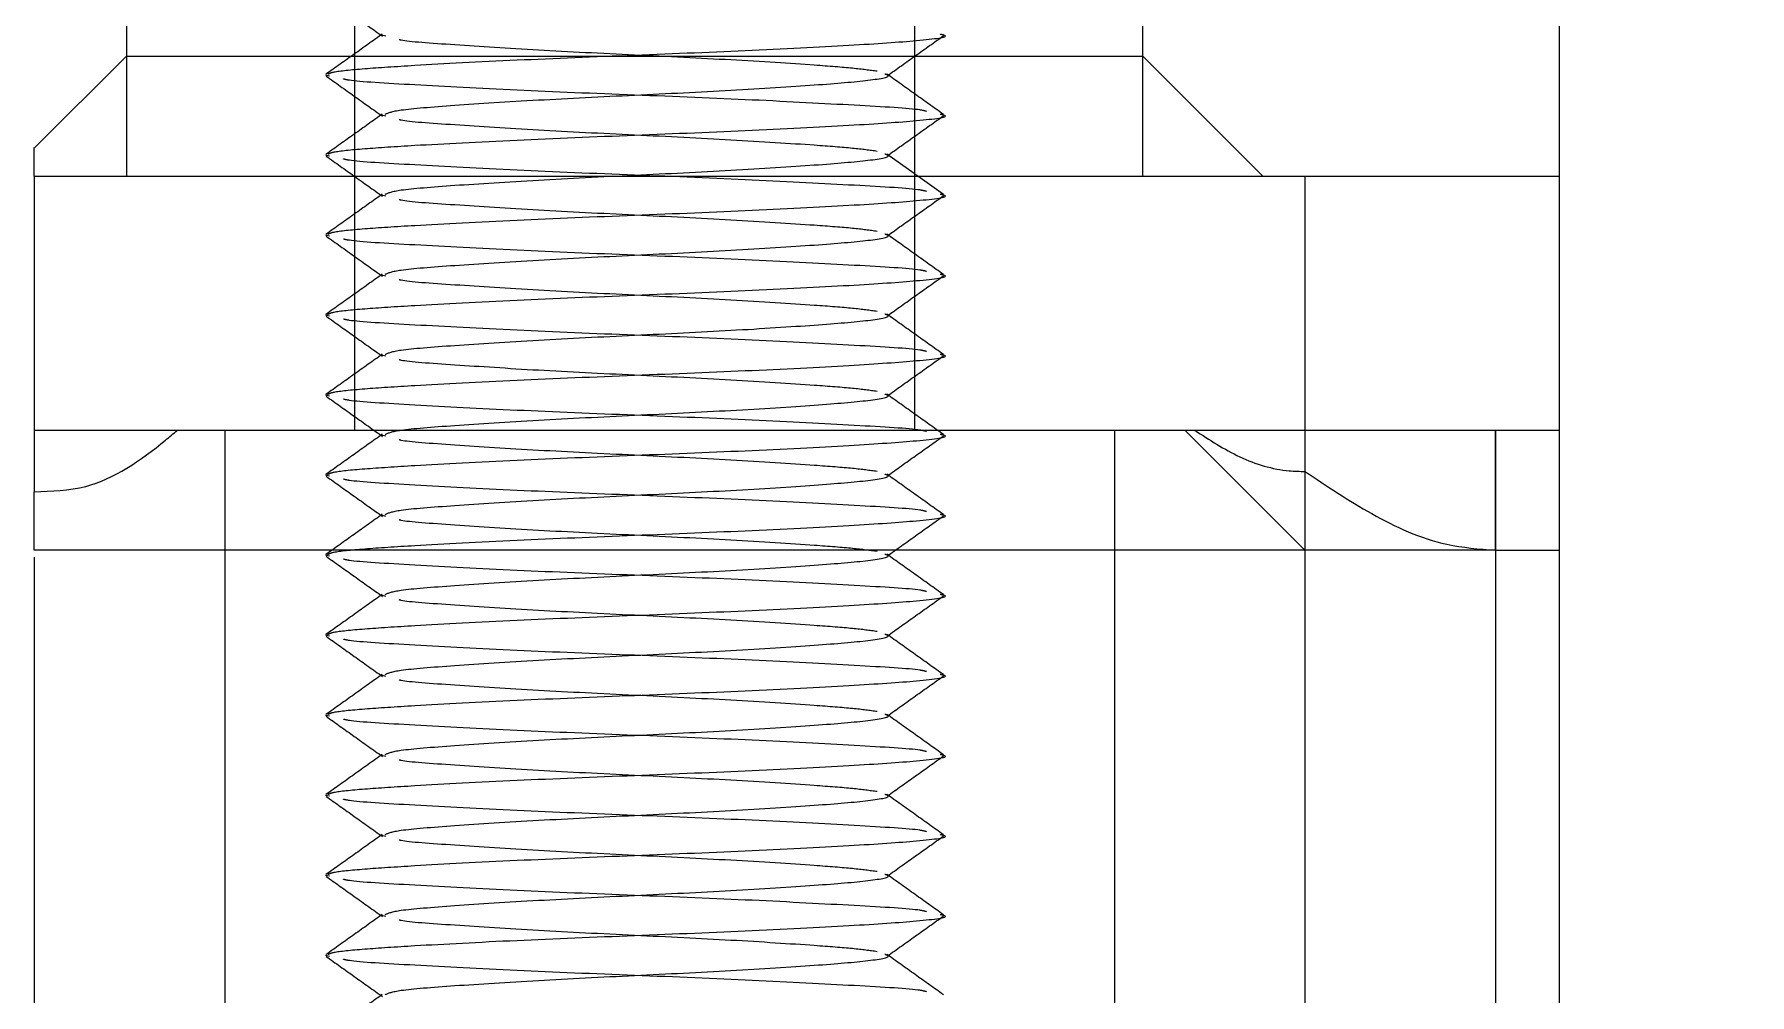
# Model space of a CAD drawing. Header units: metres. Extents: x 0 to 63075, y 0 to 44550.
# Drawn here: x 14277.16 to 14320.02, y 24796.86 to 24820.86 of the extents above; entities that cross this region are included whole.
import ezdxf

# ---------------------------------------------------------------- set-up
doc = ezdxf.new("R2010")
doc.units = ezdxf.units.M
doc.header["$LTSCALE"] = 75
doc.linetypes.add('HIDDEN2', pattern=[4.7625, 3.175, -1.5875])
for name, color, linetype in [('SDM', 7, 'Continuous'), ('SL4', 4, 'Continuous'), ('ST1', 7, 'HIDDEN2')]:
    doc.layers.add(name, color=color, linetype=linetype)

# ---------------------------------------------------------------- blocks, each defined once
blk = doc.blocks.new('A$Ca53c419a')
at = {"layer": 'SL4'}
for p, q in [((378.019, 533.865), (91.194, 533.865)), ((378.194, 529.108), (378.194, 533.865)), ((381.194, 533.865), (379.657, 533.865)), ((381.194, 533.865), (381.194, 530.29)), ((387.544, 533.865), (381.194, 533.865)), ((381.194, 533.865), (381.194, 502.115)), ((387.544, 533.865), (387.544, 502.115)), ((390.544, 531.565), (388.244, 533.865)), ((411.544, 531.565), (390.544, 531.565)), ((390.544, 531.565), (390.544, 506.165)), ((378.194, 529.108), (86.437, 529.108)), ((378.194, 506.877), (378.194, 529.108)), ((381.194, 529.108), (378.194, 529.108)), ((378.194, 506.877), (357.991, 506.877)), ((378.194, 502.115), (378.194, 506.877)), ((381.194, 506.877), (378.194, 506.877)), ((387.544, 503.165), (390.544, 506.165)), ((390.544, 506.165), (411.544, 506.165)), ((378.194, 502.115), (381.194, 505.115)), ((381.194, 504.869), (381.194, 502.115)), ((378.194, 502.115), (86.437, 502.115)), ((378.194, 497.358), (378.194, 502.115)), ((381.194, 502.115), (380.165, 502.115)), ((381.194, 502.115), (381.194, 497.358)), ((387.544, 502.115), (381.194, 502.115)), ((381.194, 502.115), (381.194, 495.765)), ((387.544, 502.115), (387.544, 495.765)), ((381.194, 497.358), (91.194, 497.358)), ((378.194, 497.358), (381.194, 497.358)), ((381.194, 497.358), (381.194, 495.765)), ((1004.763, 495.765), (54.76, 495.765))]:
    blk.add_line(p, q, dxfattribs=at)
for points, knots in [([(378.194, 533.865), (378.26, 533.865), (378.425, 533.865), (379.196, 533.865), (379.657, 533.865)], [0, 0, 0, 0, 0.40124, 1, 1, 1, 1]), ([(379.657, 533.865), (379.669, 533.433), (379.701, 532.279), (380.509, 531.105), (381.111, 530.389), (381.194, 530.29)], [0, 0, 0, 0, 0.340267, 0.908995, 1, 1, 1, 1]), ([(387.544, 533.865), (387.729, 533.865), (388.101, 533.865), (388.302, 533.865), (388.242, 533.865), (388.241, 533.865)], [0, 0, 0, 0, 0.4905946, 0.9908351, 1, 1, 1, 1]), ([(387.544, 511.791), (387.56, 511.813), (387.581, 511.842), (387.602, 511.872), (387.608, 511.881)], [0, 0, 0, 0, 0.728224, 1, 1, 1, 1]), ([(381.194, 504.869), (380.953, 504.499), (380.464, 503.747), (380.179, 502.797), (380.167, 502.246), (380.165, 502.115)], [0, 0, 0, 0, 0.424288, 0.863023, 1, 1, 1, 1]), ([(380.165, 502.115), (379.799, 501.57), (379.058, 500.466), (378.315, 498.851), (378.227, 497.767), (378.194, 497.358)], [0, 0, 0, 0, 0.37786, 0.765345, 1, 1, 1, 1])]:
    blk.add_open_spline(points, degree=3, knots=knots, dxfattribs=at)
at = {"layer": 'ST1'}
for p, q in [((390.544, 531.565), (387.544, 531.565)), ((390.544, 531.565), (387.544, 531.565)), ((381.194, 529.108), (86.437, 529.108)), ((381.194, 529.108), (378.194, 529.108)), ((368.046, 526.485), (368.069, 526.592)), ((370.046, 526.485), (370.069, 526.592)), ((372.046, 526.485), (372.069, 526.592)), ((374.046, 526.485), (374.069, 526.592)), ((376.046, 526.485), (376.069, 526.592)), ((378.046, 526.485), (378.069, 526.592)), ((380.046, 526.485), (380.069, 526.592)), ((382.046, 526.485), (382.069, 526.592)), ((384.046, 526.485), (384.069, 526.592)), ((386.046, 526.485), (386.069, 526.592)), ((388.046, 526.485), (388.069, 526.592)), ((390.046, 526.485), (390.069, 526.592)), ((387.544, 525.865), (381.194, 525.865)), ((412.544, 525.865), (387.544, 525.865)), ((369.042, 525.085), (369.069, 525.186)), ((371.042, 525.085), (371.069, 525.186)), ((373.042, 525.085), (373.069, 525.186)), ((375.042, 525.085), (375.069, 525.186)), ((377.042, 525.085), (377.069, 525.186)), ((379.042, 525.085), (379.069, 525.186)), ((381.042, 525.085), (381.069, 525.186)), ((383.042, 525.085), (383.069, 525.186)), ((385.042, 525.085), (385.069, 525.186)), ((387.042, 525.085), (387.069, 525.186)), ((389.042, 525.085), (389.069, 525.186)), ((391.042, 525.085), (391.069, 525.186)), ((387.608, 511.881), (388.093, 512.561)), ((381.194, 511.865), (387.544, 511.865)), ((387.088, 511.151), (387.544, 511.791)), ((387.544, 511.865), (412.544, 511.865)), ((381.194, 506.877), (81.194, 506.877)), ((381.194, 506.877), (378.194, 506.877)), ((387.544, 506.165), (390.544, 506.165)), ((387.544, 506.165), (390.544, 506.165)), ((380.165, 502.115), (378.194, 502.115)), ((378.194, 497.358), (91.194, 497.358)), ((378.194, 497.358), (378.194, 495.765)), ((1004.763, 491.003), (4.763, 491.003))]:
    blk.add_line(p, q, dxfattribs=at)
for points, knots in [([(367.093, 525.169), (366.926, 525.404), (366.591, 525.873), (366.257, 526.342), (366.09, 526.577)], [0, 0, 0, 0, 0.499958, 1, 1, 1, 1]), ([(368.045, 526.574), (367.878, 526.339), (367.543, 525.869), (367.208, 525.399), (367.041, 525.164)], [0, 0, 0, 0, 0.500089, 1, 1, 1, 1]), ([(369.093, 525.169), (368.926, 525.404), (368.591, 525.873), (368.257, 526.342), (368.09, 526.577)], [0, 0, 0, 0, 0.499958, 1, 1, 1, 1]), ([(368.09, 526.534), (368.109, 526.499), (368.159, 526.411), (368.231, 525.682), (368.325, 524.228), (368.448, 521.902), (368.569, 518.864), (368.689, 515.832), (368.825, 513.243), (368.938, 511.611), (369.032, 510.937), (369.082, 511.195), (369.088, 511.229)], [0, 0, 0, 0, 0.0555734, 0.1425526, 0.2290743, 0.3564777, 0.4806278, 0.604778, 0.7321813, 0.8545546, 0.980855, 1, 1, 1, 1]), ([(370.045, 526.574), (369.878, 526.339), (369.543, 525.869), (369.208, 525.399), (369.041, 525.164)], [0, 0, 0, 0, 0.500089, 1, 1, 1, 1]), ([(371.093, 525.169), (370.926, 525.404), (370.591, 525.873), (370.257, 526.342), (370.09, 526.577)], [0, 0, 0, 0, 0.499958, 1, 1, 1, 1]), ([(370.09, 526.534), (370.109, 526.499), (370.159, 526.411), (370.231, 525.682), (370.325, 524.228), (370.448, 521.902), (370.569, 518.864), (370.689, 515.832), (370.825, 513.243), (370.938, 511.611), (371.032, 510.937), (371.082, 511.195), (371.088, 511.229)], [0, 0, 0, 0, 0.055573, 0.142553, 0.229074, 0.356478, 0.480628, 0.604778, 0.732181, 0.854555, 0.980855, 1, 1, 1, 1]), ([(372.045, 526.574), (371.878, 526.339), (371.543, 525.869), (371.208, 525.399), (371.041, 525.164)], [0, 0, 0, 0, 0.500089, 1, 1, 1, 1]), ([(373.093, 525.169), (372.926, 525.404), (372.591, 525.873), (372.257, 526.342), (372.09, 526.577)], [0, 0, 0, 0, 0.499958, 1, 1, 1, 1]), ([(372.09, 526.534), (372.109, 526.499), (372.159, 526.411), (372.231, 525.682), (372.325, 524.228), (372.448, 521.902), (372.569, 518.864), (372.689, 515.832), (372.825, 513.243), (372.938, 511.611), (373.032, 510.937), (373.082, 511.195), (373.088, 511.229)], [0, 0, 0, 0, 0.055573, 0.142553, 0.229074, 0.356478, 0.480628, 0.604778, 0.732181, 0.854555, 0.980855, 1, 1, 1, 1]), ([(374.045, 526.574), (373.878, 526.339), (373.543, 525.869), (373.208, 525.399), (373.041, 525.164)], [0, 0, 0, 0, 0.500089, 1, 1, 1, 1]), ([(375.093, 525.169), (374.926, 525.404), (374.591, 525.873), (374.257, 526.342), (374.09, 526.577)], [0, 0, 0, 0, 0.499958, 1, 1, 1, 1]), ([(374.09, 526.534), (374.109, 526.499), (374.159, 526.411), (374.231, 525.682), (374.325, 524.228), (374.448, 521.902), (374.569, 518.864), (374.689, 515.832), (374.825, 513.243), (374.938, 511.611), (375.032, 510.937), (375.082, 511.195), (375.088, 511.229)], [0, 0, 0, 0, 0.055573, 0.142553, 0.229074, 0.356478, 0.480628, 0.604778, 0.732181, 0.854555, 0.980855, 1, 1, 1, 1]), ([(376.045, 526.574), (375.878, 526.339), (375.543, 525.869), (375.208, 525.399), (375.041, 525.164)], [0, 0, 0, 0, 0.5000892, 1, 1, 1, 1]), ([(377.093, 525.169), (376.926, 525.404), (376.591, 525.873), (376.257, 526.342), (376.09, 526.577)], [0, 0, 0, 0, 0.499958, 1, 1, 1, 1]), ([(376.09, 526.534), (376.109, 526.499), (376.159, 526.411), (376.231, 525.682), (376.325, 524.228), (376.448, 521.902), (376.569, 518.864), (376.689, 515.832), (376.825, 513.243), (376.938, 511.611), (377.032, 510.937), (377.082, 511.195), (377.088, 511.229)], [0, 0, 0, 0, 0.055573, 0.142553, 0.229074, 0.356478, 0.480628, 0.604778, 0.732181, 0.854555, 0.980855, 1, 1, 1, 1]), ([(378.045, 526.574), (377.878, 526.339), (377.543, 525.869), (377.208, 525.399), (377.041, 525.164)], [0, 0, 0, 0, 0.5000892, 1, 1, 1, 1]), ([(379.093, 525.169), (378.926, 525.404), (378.591, 525.873), (378.257, 526.342), (378.09, 526.577)], [0, 0, 0, 0, 0.499958, 1, 1, 1, 1]), ([(378.09, 526.534), (378.109, 526.499), (378.159, 526.411), (378.231, 525.682), (378.325, 524.228), (378.448, 521.902), (378.569, 518.864), (378.689, 515.832), (378.825, 513.243), (378.938, 511.611), (379.032, 510.937), (379.082, 511.195), (379.088, 511.229)], [0, 0, 0, 0, 0.0555734, 0.1425526, 0.2290743, 0.3564777, 0.4806278, 0.604778, 0.7321813, 0.8545546, 0.980855, 1, 1, 1, 1]), ([(380.045, 526.574), (379.878, 526.339), (379.543, 525.869), (379.208, 525.399), (379.041, 525.164)], [0, 0, 0, 0, 0.500089, 1, 1, 1, 1]), ([(381.093, 525.169), (380.926, 525.404), (380.591, 525.873), (380.257, 526.342), (380.09, 526.577)], [0, 0, 0, 0, 0.499958, 1, 1, 1, 1]), ([(380.09, 526.534), (380.109, 526.499), (380.159, 526.411), (380.231, 525.682), (380.325, 524.228), (380.448, 521.902), (380.569, 518.864), (380.689, 515.832), (380.825, 513.243), (380.938, 511.611), (381.032, 510.937), (381.082, 511.195), (381.088, 511.229)], [0, 0, 0, 0, 0.055573, 0.142553, 0.229074, 0.356478, 0.480628, 0.604778, 0.732181, 0.854555, 0.980855, 1, 1, 1, 1]), ([(382.045, 526.574), (381.878, 526.339), (381.543, 525.869), (381.208, 525.399), (381.041, 525.164)], [0, 0, 0, 0, 0.500089, 1, 1, 1, 1]), ([(383.093, 525.169), (382.926, 525.404), (382.591, 525.873), (382.257, 526.342), (382.09, 526.577)], [0, 0, 0, 0, 0.499958, 1, 1, 1, 1]), ([(382.09, 526.534), (382.109, 526.499), (382.159, 526.411), (382.231, 525.682), (382.325, 524.228), (382.448, 521.902), (382.569, 518.864), (382.689, 515.832), (382.825, 513.243), (382.938, 511.611), (383.032, 510.937), (383.082, 511.195), (383.088, 511.229)], [0, 0, 0, 0, 0.055573, 0.142553, 0.229074, 0.356478, 0.480628, 0.604778, 0.732181, 0.854555, 0.980855, 1, 1, 1, 1]), ([(384.045, 526.574), (383.878, 526.339), (383.543, 525.869), (383.208, 525.399), (383.041, 525.164)], [0, 0, 0, 0, 0.5000892, 1, 1, 1, 1]), ([(385.093, 525.169), (384.926, 525.404), (384.591, 525.873), (384.257, 526.342), (384.09, 526.577)], [0, 0, 0, 0, 0.499958, 1, 1, 1, 1]), ([(384.09, 526.534), (384.109, 526.499), (384.159, 526.411), (384.231, 525.682), (384.325, 524.228), (384.448, 521.902), (384.569, 518.864), (384.689, 515.832), (384.825, 513.243), (384.938, 511.611), (385.032, 510.937), (385.082, 511.195), (385.088, 511.229)], [0, 0, 0, 0, 0.055573, 0.142553, 0.229074, 0.356478, 0.480628, 0.604778, 0.732181, 0.854555, 0.980855, 1, 1, 1, 1]), ([(386.045, 526.574), (385.878, 526.339), (385.543, 525.869), (385.208, 525.399), (385.041, 525.164)], [0, 0, 0, 0, 0.5000892, 1, 1, 1, 1]), ([(387.093, 525.169), (386.926, 525.404), (386.591, 525.873), (386.257, 526.342), (386.09, 526.577)], [0, 0, 0, 0, 0.499958, 1, 1, 1, 1]), ([(386.09, 526.534), (386.109, 526.499), (386.159, 526.411), (386.231, 525.682), (386.325, 524.228), (386.448, 521.902), (386.569, 518.864), (386.689, 515.832), (386.825, 513.243), (386.938, 511.611), (387.032, 510.937), (387.082, 511.195), (387.088, 511.229)], [0, 0, 0, 0, 0.0555734, 0.1425526, 0.2290743, 0.3564777, 0.4806278, 0.604778, 0.7321813, 0.8545546, 0.980855, 1, 1, 1, 1]), ([(388.045, 526.574), (387.878, 526.339), (387.543, 525.869), (387.208, 525.399), (387.041, 525.164)], [0, 0, 0, 0, 0.500089, 1, 1, 1, 1]), ([(389.093, 525.169), (388.926, 525.404), (388.591, 525.873), (388.257, 526.342), (388.09, 526.577)], [0, 0, 0, 0, 0.499958, 1, 1, 1, 1]), ([(388.09, 526.534), (388.109, 526.499), (388.159, 526.411), (388.231, 525.682), (388.325, 524.228), (388.448, 521.902), (388.569, 518.864), (388.689, 515.832), (388.825, 513.243), (388.938, 511.611), (389.032, 510.937), (389.082, 511.195), (389.088, 511.229)], [0, 0, 0, 0, 0.0555734, 0.1425526, 0.2290743, 0.3564777, 0.4806278, 0.604778, 0.7321813, 0.8545546, 0.980855, 1, 1, 1, 1]), ([(390.045, 526.574), (389.878, 526.339), (389.543, 525.869), (389.208, 525.399), (389.041, 525.164)], [0, 0, 0, 0, 0.500089, 1, 1, 1, 1]), ([(391.093, 525.169), (390.926, 525.404), (390.591, 525.873), (390.257, 526.342), (390.09, 526.577)], [0, 0, 0, 0, 0.499958, 1, 1, 1, 1]), ([(390.09, 526.534), (390.109, 526.499), (390.159, 526.411), (390.231, 525.682), (390.325, 524.228), (390.448, 521.902), (390.569, 518.864), (390.689, 515.832), (390.825, 513.243), (390.938, 511.611), (391.032, 510.937), (391.082, 511.195), (391.088, 511.229)], [0, 0, 0, 0, 0.055573, 0.142553, 0.229074, 0.356478, 0.480628, 0.604778, 0.732181, 0.854555, 0.980855, 1, 1, 1, 1]), ([(392.045, 526.574), (391.878, 526.339), (391.543, 525.869), (391.208, 525.399), (391.041, 525.164)], [0, 0, 0, 0, 0.500089, 1, 1, 1, 1]), ([(367.162, 511.571), (367.174, 511.616), (367.228, 511.819), (367.311, 513.318), (367.448, 515.813), (367.569, 518.865), (367.689, 521.918), (367.826, 524.409), (367.908, 525.9), (367.961, 526.102), (367.972, 526.143)], [0, 0, 0, 0, 0.043096, 0.193298, 0.349673, 0.502056, 0.654439, 0.810815, 0.961016, 1, 1, 1, 1]), ([(369.162, 511.571), (369.174, 511.616), (369.228, 511.819), (369.311, 513.318), (369.448, 515.813), (369.569, 518.865), (369.689, 521.918), (369.826, 524.409), (369.908, 525.9), (369.961, 526.102), (369.972, 526.143)], [0, 0, 0, 0, 0.043096, 0.193298, 0.349673, 0.502056, 0.654439, 0.810815, 0.961016, 1, 1, 1, 1]), ([(371.162, 511.571), (371.174, 511.616), (371.228, 511.819), (371.311, 513.318), (371.448, 515.813), (371.569, 518.865), (371.689, 521.918), (371.826, 524.409), (371.908, 525.9), (371.961, 526.102), (371.972, 526.143)], [0, 0, 0, 0, 0.043096, 0.193298, 0.349673, 0.502056, 0.654439, 0.810815, 0.961016, 1, 1, 1, 1]), ([(373.162, 511.571), (373.174, 511.616), (373.228, 511.819), (373.311, 513.318), (373.448, 515.813), (373.569, 518.865), (373.689, 521.918), (373.826, 524.409), (373.908, 525.9), (373.961, 526.102), (373.972, 526.143)], [0, 0, 0, 0, 0.043096, 0.193298, 0.349673, 0.502056, 0.654439, 0.810815, 0.961016, 1, 1, 1, 1]), ([(375.162, 511.571), (375.174, 511.616), (375.228, 511.819), (375.311, 513.318), (375.448, 515.813), (375.569, 518.865), (375.689, 521.918), (375.826, 524.409), (375.908, 525.9), (375.961, 526.102), (375.972, 526.143)], [0, 0, 0, 0, 0.043096, 0.193298, 0.349673, 0.502056, 0.654439, 0.810815, 0.961016, 1, 1, 1, 1]), ([(377.162, 511.571), (377.174, 511.616), (377.228, 511.819), (377.311, 513.318), (377.448, 515.813), (377.569, 518.865), (377.689, 521.918), (377.826, 524.409), (377.908, 525.9), (377.961, 526.102), (377.972, 526.143)], [0, 0, 0, 0, 0.0430959, 0.1932977, 0.3496734, 0.5020562, 0.6544389, 0.8108146, 0.9610164, 1, 1, 1, 1]), ([(379.162, 511.571), (379.174, 511.616), (379.228, 511.819), (379.311, 513.318), (379.448, 515.813), (379.569, 518.865), (379.689, 521.918), (379.826, 524.409), (379.908, 525.9), (379.961, 526.102), (379.972, 526.143)], [0, 0, 0, 0, 0.0430959, 0.1932977, 0.3496734, 0.5020562, 0.6544389, 0.8108146, 0.9610164, 1, 1, 1, 1]), ([(381.162, 511.571), (381.174, 511.616), (381.228, 511.819), (381.311, 513.318), (381.448, 515.813), (381.569, 518.865), (381.689, 521.918), (381.826, 524.409), (381.908, 525.9), (381.961, 526.102), (381.972, 526.143)], [0, 0, 0, 0, 0.0430959, 0.1932977, 0.3496734, 0.5020562, 0.6544389, 0.8108146, 0.9610164, 1, 1, 1, 1]), ([(383.162, 511.571), (383.174, 511.616), (383.228, 511.819), (383.311, 513.318), (383.448, 515.813), (383.569, 518.865), (383.689, 521.918), (383.826, 524.409), (383.908, 525.9), (383.961, 526.102), (383.972, 526.143)], [0, 0, 0, 0, 0.043096, 0.193298, 0.349673, 0.502056, 0.654439, 0.810815, 0.961016, 1, 1, 1, 1]), ([(385.162, 511.571), (385.174, 511.616), (385.228, 511.819), (385.311, 513.318), (385.448, 515.813), (385.569, 518.865), (385.689, 521.918), (385.826, 524.409), (385.908, 525.9), (385.961, 526.102), (385.972, 526.143)], [0, 0, 0, 0, 0.043096, 0.193298, 0.349673, 0.502056, 0.654439, 0.810815, 0.961016, 1, 1, 1, 1]), ([(387.162, 511.571), (387.174, 511.616), (387.228, 511.819), (387.311, 513.318), (387.448, 515.813), (387.569, 518.865), (387.689, 521.918), (387.826, 524.409), (387.908, 525.9), (387.961, 526.102), (387.972, 526.143)], [0, 0, 0, 0, 0.043096, 0.193298, 0.349673, 0.502056, 0.654439, 0.810815, 0.961016, 1, 1, 1, 1]), ([(389.162, 511.571), (389.174, 511.616), (389.228, 511.819), (389.311, 513.318), (389.448, 515.813), (389.569, 518.865), (389.689, 521.918), (389.826, 524.409), (389.908, 525.9), (389.961, 526.102), (389.972, 526.143)], [0, 0, 0, 0, 0.043096, 0.193298, 0.349673, 0.502056, 0.654439, 0.810815, 0.961016, 1, 1, 1, 1]), ([(367.092, 525.098), (367.128, 525.013), (367.206, 524.829), (367.312, 523.431), (367.448, 521.355), (367.569, 518.863), (367.689, 516.383), (367.825, 514.271), (367.938, 512.911), (368.033, 512.42), (368.084, 512.584), (368.092, 512.609)], [0, 0, 0, 0, 0.103426, 0.225711, 0.353032, 0.477096, 0.60116, 0.728481, 0.850766, 0.976983, 1, 1, 1, 1]), ([(369.092, 525.098), (369.128, 525.013), (369.206, 524.829), (369.312, 523.431), (369.448, 521.355), (369.569, 518.863), (369.689, 516.383), (369.825, 514.271), (369.938, 512.911), (370.033, 512.42), (370.084, 512.584), (370.092, 512.609)], [0, 0, 0, 0, 0.103426, 0.225711, 0.353032, 0.477096, 0.60116, 0.728481, 0.850766, 0.976983, 1, 1, 1, 1]), ([(371.092, 525.098), (371.128, 525.013), (371.206, 524.829), (371.312, 523.431), (371.448, 521.355), (371.569, 518.863), (371.689, 516.383), (371.825, 514.271), (371.938, 512.911), (372.033, 512.42), (372.084, 512.584), (372.092, 512.609)], [0, 0, 0, 0, 0.103426, 0.225711, 0.353032, 0.477096, 0.60116, 0.728481, 0.850766, 0.976983, 1, 1, 1, 1]), ([(373.092, 525.098), (373.128, 525.013), (373.206, 524.829), (373.312, 523.431), (373.448, 521.355), (373.569, 518.863), (373.689, 516.383), (373.825, 514.271), (373.938, 512.911), (374.033, 512.42), (374.084, 512.584), (374.092, 512.609)], [0, 0, 0, 0, 0.103426, 0.225711, 0.353032, 0.477096, 0.60116, 0.728481, 0.850766, 0.976983, 1, 1, 1, 1]), ([(375.092, 525.098), (375.128, 525.013), (375.206, 524.829), (375.312, 523.431), (375.448, 521.355), (375.569, 518.863), (375.689, 516.383), (375.825, 514.271), (375.938, 512.911), (376.033, 512.42), (376.084, 512.584), (376.092, 512.609)], [0, 0, 0, 0, 0.1034259, 0.2257113, 0.3530321, 0.4770962, 0.6011602, 0.728481, 0.8507664, 0.976983, 1, 1, 1, 1]), ([(377.092, 525.098), (377.128, 525.013), (377.206, 524.829), (377.312, 523.431), (377.448, 521.355), (377.569, 518.863), (377.689, 516.383), (377.825, 514.271), (377.938, 512.911), (378.033, 512.42), (378.084, 512.584), (378.092, 512.609)], [0, 0, 0, 0, 0.1034259, 0.2257113, 0.3530321, 0.4770962, 0.6011602, 0.728481, 0.8507664, 0.976983, 1, 1, 1, 1]), ([(379.092, 525.098), (379.128, 525.013), (379.206, 524.829), (379.312, 523.431), (379.448, 521.355), (379.569, 518.863), (379.689, 516.383), (379.825, 514.271), (379.938, 512.911), (380.033, 512.42), (380.084, 512.584), (380.092, 512.609)], [0, 0, 0, 0, 0.103426, 0.225711, 0.353032, 0.477096, 0.60116, 0.728481, 0.850766, 0.976983, 1, 1, 1, 1]), ([(381.092, 525.098), (381.128, 525.013), (381.206, 524.829), (381.312, 523.431), (381.448, 521.355), (381.569, 518.863), (381.689, 516.383), (381.825, 514.271), (381.938, 512.911), (382.033, 512.42), (382.084, 512.584), (382.092, 512.609)], [0, 0, 0, 0, 0.103426, 0.225711, 0.353032, 0.477096, 0.60116, 0.728481, 0.850766, 0.976983, 1, 1, 1, 1]), ([(383.092, 525.098), (383.128, 525.013), (383.206, 524.829), (383.312, 523.431), (383.448, 521.355), (383.569, 518.863), (383.689, 516.383), (383.825, 514.271), (383.938, 512.911), (384.033, 512.42), (384.084, 512.584), (384.092, 512.609)], [0, 0, 0, 0, 0.1034259, 0.2257113, 0.3530321, 0.4770962, 0.6011602, 0.728481, 0.8507664, 0.976983, 1, 1, 1, 1]), ([(385.092, 525.098), (385.128, 525.013), (385.206, 524.829), (385.312, 523.431), (385.448, 521.355), (385.569, 518.863), (385.689, 516.383), (385.825, 514.271), (385.938, 512.911), (386.033, 512.42), (386.084, 512.584), (386.092, 512.609)], [0, 0, 0, 0, 0.103426, 0.225711, 0.353032, 0.477096, 0.60116, 0.728481, 0.850766, 0.976983, 1, 1, 1, 1]), ([(387.092, 525.098), (387.128, 525.013), (387.206, 524.829), (387.312, 523.431), (387.448, 521.355), (387.569, 518.863), (387.689, 516.383), (387.825, 514.271), (387.938, 512.911), (388.033, 512.42), (388.084, 512.584), (388.092, 512.609)], [0, 0, 0, 0, 0.103426, 0.225711, 0.353032, 0.477096, 0.60116, 0.728481, 0.850766, 0.976983, 1, 1, 1, 1]), ([(389.092, 525.098), (389.128, 525.013), (389.206, 524.829), (389.312, 523.431), (389.448, 521.355), (389.569, 518.863), (389.689, 516.383), (389.825, 514.271), (389.938, 512.911), (390.033, 512.42), (390.084, 512.584), (390.092, 512.609)], [0, 0, 0, 0, 0.103426, 0.225711, 0.353032, 0.477096, 0.60116, 0.728481, 0.850766, 0.976983, 1, 1, 1, 1]), ([(368.163, 512.805), (368.188, 512.988), (368.239, 513.354), (368.328, 514.532), (368.448, 516.379), (368.569, 518.861), (368.689, 521.367), (368.826, 523.386), (368.902, 524.57), (368.949, 524.731), (368.953, 524.746)], [0, 0, 0, 0, 0.098651, 0.197725, 0.357803, 0.513786, 0.669769, 0.829847, 0.983594, 1, 1, 1, 1]), ([(370.163, 512.805), (370.188, 512.988), (370.239, 513.354), (370.328, 514.532), (370.448, 516.379), (370.569, 518.861), (370.689, 521.367), (370.826, 523.386), (370.902, 524.57), (370.949, 524.731), (370.953, 524.746)], [0, 0, 0, 0, 0.098651, 0.197725, 0.357803, 0.513786, 0.669769, 0.829847, 0.983594, 1, 1, 1, 1]), ([(372.163, 512.805), (372.188, 512.988), (372.239, 513.354), (372.328, 514.532), (372.448, 516.379), (372.569, 518.861), (372.689, 521.367), (372.826, 523.386), (372.902, 524.57), (372.949, 524.731), (372.953, 524.746)], [0, 0, 0, 0, 0.098651, 0.197725, 0.357803, 0.513786, 0.669769, 0.829847, 0.983594, 1, 1, 1, 1]), ([(374.163, 512.805), (374.188, 512.988), (374.239, 513.354), (374.328, 514.532), (374.448, 516.379), (374.569, 518.861), (374.689, 521.367), (374.826, 523.386), (374.902, 524.57), (374.949, 524.731), (374.953, 524.746)], [0, 0, 0, 0, 0.098651, 0.197725, 0.357803, 0.513786, 0.669769, 0.829847, 0.983594, 1, 1, 1, 1]), ([(376.163, 512.805), (376.188, 512.988), (376.239, 513.354), (376.328, 514.532), (376.448, 516.379), (376.569, 518.861), (376.689, 521.367), (376.826, 523.386), (376.902, 524.57), (376.949, 524.731), (376.953, 524.746)], [0, 0, 0, 0, 0.098651, 0.197725, 0.357803, 0.513786, 0.669769, 0.829847, 0.983594, 1, 1, 1, 1]), ([(378.163, 512.805), (378.188, 512.988), (378.239, 513.354), (378.328, 514.532), (378.448, 516.379), (378.569, 518.861), (378.689, 521.367), (378.826, 523.386), (378.902, 524.57), (378.949, 524.731), (378.953, 524.746)], [0, 0, 0, 0, 0.098651, 0.197725, 0.357803, 0.513786, 0.669769, 0.829847, 0.983594, 1, 1, 1, 1]), ([(380.163, 512.805), (380.188, 512.988), (380.239, 513.354), (380.328, 514.532), (380.448, 516.379), (380.569, 518.861), (380.689, 521.367), (380.826, 523.386), (380.902, 524.57), (380.949, 524.731), (380.953, 524.746)], [0, 0, 0, 0, 0.098651, 0.197725, 0.357803, 0.513786, 0.669769, 0.829847, 0.983594, 1, 1, 1, 1]), ([(382.163, 512.805), (382.188, 512.988), (382.239, 513.354), (382.328, 514.532), (382.448, 516.379), (382.569, 518.861), (382.689, 521.367), (382.826, 523.386), (382.902, 524.57), (382.949, 524.731), (382.953, 524.746)], [0, 0, 0, 0, 0.098651, 0.197725, 0.357803, 0.513786, 0.669769, 0.829847, 0.983594, 1, 1, 1, 1]), ([(384.163, 512.805), (384.188, 512.988), (384.239, 513.354), (384.328, 514.532), (384.448, 516.379), (384.569, 518.861), (384.689, 521.367), (384.826, 523.386), (384.902, 524.57), (384.949, 524.731), (384.953, 524.746)], [0, 0, 0, 0, 0.098651, 0.197725, 0.357803, 0.513786, 0.669769, 0.829847, 0.983594, 1, 1, 1, 1]), ([(386.163, 512.805), (386.188, 512.988), (386.239, 513.354), (386.328, 514.532), (386.448, 516.379), (386.569, 518.861), (386.689, 521.367), (386.826, 523.386), (386.902, 524.57), (386.949, 524.731), (386.953, 524.746)], [0, 0, 0, 0, 0.098651, 0.197725, 0.357803, 0.513786, 0.669769, 0.829847, 0.983594, 1, 1, 1, 1]), ([(388.163, 512.805), (388.188, 512.988), (388.239, 513.354), (388.328, 514.532), (388.448, 516.379), (388.569, 518.861), (388.689, 521.367), (388.826, 523.386), (388.902, 524.57), (388.949, 524.731), (388.953, 524.746)], [0, 0, 0, 0, 0.098651, 0.197725, 0.357803, 0.513786, 0.669769, 0.829847, 0.983594, 1, 1, 1, 1]), ([(390.163, 512.805), (390.188, 512.988), (390.239, 513.354), (390.328, 514.532), (390.448, 516.379), (390.569, 518.861), (390.689, 521.367), (390.826, 523.386), (390.902, 524.57), (390.949, 524.731), (390.953, 524.746)], [0, 0, 0, 0, 0.098651, 0.197725, 0.357803, 0.513786, 0.669769, 0.829847, 0.983594, 1, 1, 1, 1]), ([(367.088, 511.151), (367.256, 511.386), (367.591, 511.856), (367.926, 512.326), (368.093, 512.561)], [0, 0, 0, 0, 0.500092, 1, 1, 1, 1]), ([(368.053, 512.55), (368.221, 512.316), (368.555, 511.847), (368.889, 511.377), (369.056, 511.143)], [0, 0, 0, 0, 0.499967, 1, 1, 1, 1]), ([(369.088, 511.151), (369.256, 511.386), (369.591, 511.856), (369.926, 512.326), (370.093, 512.561)], [0, 0, 0, 0, 0.500092, 1, 1, 1, 1]), ([(370.053, 512.55), (370.221, 512.316), (370.555, 511.847), (370.889, 511.377), (371.056, 511.143)], [0, 0, 0, 0, 0.499967, 1, 1, 1, 1]), ([(371.088, 511.151), (371.256, 511.386), (371.591, 511.856), (371.926, 512.326), (372.093, 512.561)], [0, 0, 0, 0, 0.500092, 1, 1, 1, 1]), ([(372.053, 512.55), (372.221, 512.316), (372.555, 511.847), (372.889, 511.377), (373.056, 511.143)], [0, 0, 0, 0, 0.499967, 1, 1, 1, 1]), ([(373.088, 511.151), (373.256, 511.386), (373.591, 511.856), (373.926, 512.326), (374.093, 512.561)], [0, 0, 0, 0, 0.500092, 1, 1, 1, 1]), ([(374.053, 512.55), (374.221, 512.316), (374.555, 511.847), (374.889, 511.377), (375.056, 511.143)], [0, 0, 0, 0, 0.499967, 1, 1, 1, 1]), ([(375.088, 511.151), (375.256, 511.386), (375.591, 511.856), (375.926, 512.326), (376.093, 512.561)], [0, 0, 0, 0, 0.500092, 1, 1, 1, 1]), ([(376.053, 512.55), (376.221, 512.316), (376.555, 511.847), (376.889, 511.377), (377.056, 511.143)], [0, 0, 0, 0, 0.499967, 1, 1, 1, 1]), ([(377.088, 511.151), (377.256, 511.386), (377.591, 511.856), (377.926, 512.326), (378.093, 512.561)], [0, 0, 0, 0, 0.500092, 1, 1, 1, 1]), ([(378.053, 512.55), (378.221, 512.316), (378.555, 511.847), (378.889, 511.377), (379.056, 511.143)], [0, 0, 0, 0, 0.499967, 1, 1, 1, 1]), ([(379.088, 511.151), (379.256, 511.386), (379.591, 511.856), (379.926, 512.326), (380.093, 512.561)], [0, 0, 0, 0, 0.500092, 1, 1, 1, 1]), ([(380.053, 512.55), (380.221, 512.316), (380.555, 511.847), (380.889, 511.377), (381.056, 511.143)], [0, 0, 0, 0, 0.4999673, 1, 1, 1, 1]), ([(381.088, 511.151), (381.256, 511.386), (381.591, 511.856), (381.926, 512.326), (382.093, 512.561)], [0, 0, 0, 0, 0.5000921, 1, 1, 1, 1]), ([(382.053, 512.55), (382.221, 512.316), (382.555, 511.847), (382.889, 511.377), (383.056, 511.143)], [0, 0, 0, 0, 0.499967, 1, 1, 1, 1]), ([(383.088, 511.151), (383.256, 511.386), (383.591, 511.856), (383.926, 512.326), (384.093, 512.561)], [0, 0, 0, 0, 0.500092, 1, 1, 1, 1]), ([(384.053, 512.55), (384.221, 512.316), (384.555, 511.847), (384.889, 511.377), (385.056, 511.143)], [0, 0, 0, 0, 0.499967, 1, 1, 1, 1]), ([(385.088, 511.151), (385.256, 511.386), (385.591, 511.856), (385.926, 512.326), (386.093, 512.561)], [0, 0, 0, 0, 0.500092, 1, 1, 1, 1]), ([(386.053, 512.55), (386.221, 512.316), (386.555, 511.847), (386.889, 511.377), (387.056, 511.143)], [0, 0, 0, 0, 0.499967, 1, 1, 1, 1]), ([(388.053, 512.55), (388.221, 512.316), (388.555, 511.847), (388.889, 511.377), (389.056, 511.143)], [0, 0, 0, 0, 0.499967, 1, 1, 1, 1]), ([(389.088, 511.151), (389.256, 511.386), (389.591, 511.856), (389.926, 512.326), (390.093, 512.561)], [0, 0, 0, 0, 0.500092, 1, 1, 1, 1]), ([(390.053, 512.55), (390.221, 512.316), (390.555, 511.847), (390.889, 511.377), (391.056, 511.143)], [0, 0, 0, 0, 0.499967, 1, 1, 1, 1])]:
    blk.add_open_spline(points, degree=3, knots=knots, dxfattribs=at)

msp = doc.modelspace()

# ---------------------------------------------------------------- block references
at = {"layer": 'SDM', "rotation": 90}
msp.add_blockref('A$Ca53c419a', (14811.027, 24429.769), dxfattribs=at)

doc.saveas('drawing.dxf')
